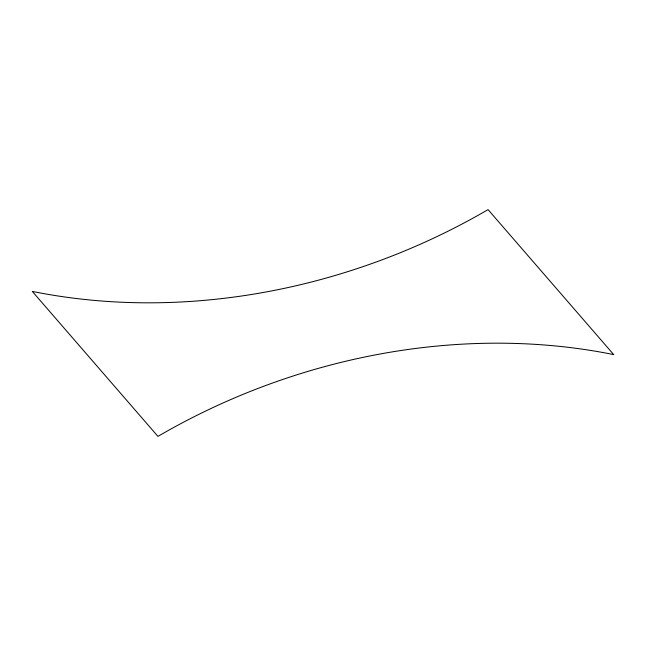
<?xml version="1.0" encoding="UTF-8"?>
<svg xmlns="http://www.w3.org/2000/svg" width="646" height="646" viewBox="0 0 646 646"><rect width="100%" height="100%" fill="white"/><g stroke="black" fill="none" stroke-linecap="round" stroke-linejoin="round"><path stroke-width="0.97" d="M613.7 354.589L488.061 209.619A558.451 448.913 -22 0 1 32.3 291.411L157.939 436.381A558.451 448.913 -22 0 1 613.7 354.589"/></g></svg>
